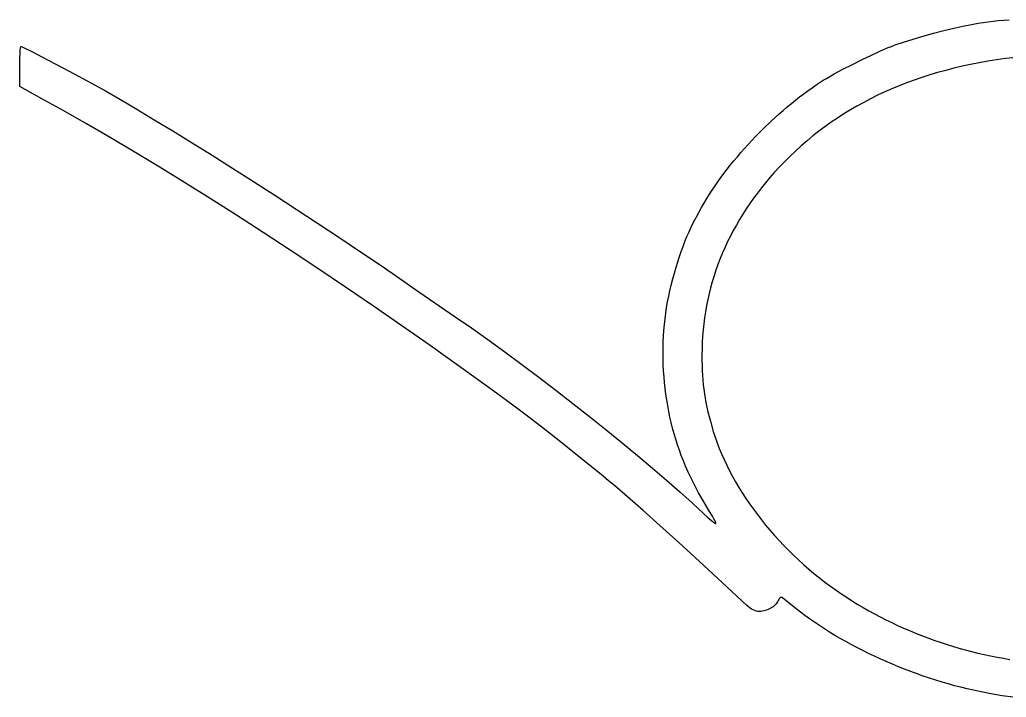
# Model space of a CAD drawing. Extents: x 45 to 6096, y -5796 to 395.
# Drawn here: x 95 to 2196, y -2133 to -691 of the extents above; entities that cross this region are included whole.
import ezdxf

# ---------------------------------------------------------------- set-up
doc = ezdxf.new("R2010")
doc.units = 0

msp = doc.modelspace()

# ---------------------------------------------------------------- linework, layer by layer
at = {"layer": 'Layer 1'}
for p, q in [((2167.939967, -693.631853), (2178.913004, -692.474363)), ((2178.913004, -692.474363), (2190.086613, -691.46919)), ((2190.086613, -691.46919), (2201.516024, -690.612845)), ((2040.991979, -719.130291), (2063.012345, -713.340721)), ((2063.012345, -713.340721), (2084.028136, -708.211574)), ((2084.028136, -708.211574), (2103.2208, -703.97074)), ((2103.2208, -703.97074), (2124.94891, -699.854726)), ((2124.94891, -699.854726), (2135.671973, -698.053095)), ((2135.671973, -698.053095), (2146.374683, -696.417731)), ((2146.374683, -696.417731), (2157.11227, -694.945146)), ((2157.11227, -694.945146), (2167.939967, -693.631853)), ((1977.088936, -738.182609), (1997.211723, -731.779127)), ((1997.211723, -731.779127), (2018.785588, -725.35239)), ((2018.785588, -725.35239), (2040.991979, -719.130291)), ((95.827549, -760.129203), (96.235276, -754.910916)), ((96.235276, -754.910916), (96.708116, -750.976273)), ((96.708116, -750.976273), (97.236768, -748.492703)), ((97.236768, -748.492703), (97.519117, -747.847394)), ((97.519117, -747.847394), (97.81193, -747.62764)), ((97.81193, -747.62764), (99.939998, -748.378854)), ((99.939998, -748.378854), (104.641745, -750.530562)), ((104.641745, -750.530562), (120.601231, -758.423876)), ((1927.633084, -757.151229), (1944.4708, -750.00824)), ((1944.4708, -750.00824), (1951.416107, -747.245715)), ((1951.416107, -747.245715), (1959.235778, -744.334944)), ((1959.235778, -744.334944), (1977.088936, -738.182609)), ((95.0338, -790.49014), (95.244639, -773.746976)), ((95.244639, -773.746976), (95.827549, -760.129203)), ((120.601231, -758.423876), (143.360293, -770.0844)), ((143.360293, -770.0844), (170.588836, -784.288953)), ((1867.874113, -785.677403), (1888.451082, -775.436944)), ((1888.451082, -775.436944), (1908.665292, -765.777842)), ((1908.665292, -765.777842), (1927.633084, -757.151229)), ((2174.66725, -775.80523), (2156.007755, -778.849286)), ((2184.11533, -774.425565), (2174.66725, -775.80523)), ((2194.330233, -773.120896), (2184.11533, -774.425565)), ((2216.332645, -770.776077), (2194.330233, -773.120896)), ((95.0338, -832.95574), (95.0338, -790.49014)), ((170.588836, -784.288953), (199.956766, -799.814354)), ((1829.166527, -806.097857), (1847.818041, -796.048085)), ((1847.818041, -796.048085), (1867.874113, -785.677403)), ((2083.955373, -793.869804), (2066.583954, -798.337824)), ((2101.582518, -789.687303), (2083.955373, -793.869804)), ((2119.466333, -785.789959), (2101.582518, -789.687303)), ((2137.607764, -782.177407), (2119.466333, -785.789959)), ((2156.007755, -778.849286), (2137.607764, -782.177407)), ((199.956766, -799.814354), (229.133989, -815.437423)), ((229.133989, -815.437423), (255.790408, -829.934978)), ((1805.755801, -819.583956), (1812.803227, -815.375587)), ((1812.803227, -815.375587), (1829.166527, -806.097857)), ((1999.636646, -819.072369), (1983.529687, -824.973439)), ((2015.994607, -813.458637), (1999.636646, -819.072369)), ((2032.604516, -808.131877), (2015.994607, -813.458637)), ((2049.467316, -803.091727), (2032.604516, -808.131877)), ((2066.583954, -798.337824), (2049.467316, -803.091727)), ((141.8651, -858.75264), (95.0338, -832.95574)), ((255.790408, -829.934978), (277.59593, -842.08384)), ((1773.202633, -841.637837), (1782.014897, -835.348152)), ((1782.014897, -835.348152), (1790.820763, -829.276037)), ((1790.820763, -829.276037), (1799.6118, -823.43014)), ((1799.6118, -823.43014), (1805.755801, -819.583956)), ((1952.065, -837.639042), (1936.705383, -844.404301)), ((1967.672787, -831.162209), (1952.065, -837.639042)), ((1983.529687, -824.973439), (1967.672787, -831.162209)), ((165.175646, -871.565749), (141.8651, -858.75264)), ((277.59593, -842.08384), (309.645096, -860.566442)), ((309.645096, -860.566442), (344.419071, -881.058224)), ((1746.811743, -861.725835), (1755.592626, -854.835326)), ((1755.592626, -854.835326), (1764.392399, -848.136444)), ((1764.392399, -848.136444), (1773.202633, -841.637837)), ((1906.726875, -858.801555), (1892.106096, -866.434276)), ((1921.592989, -851.458351), (1906.726875, -858.801555)), ((1936.705383, -844.404301), (1921.592989, -851.458351)), ((188.888422, -884.773598), (165.175646, -871.565749)), ((344.419071, -881.058224), (381.610319, -903.363847)), ((1720.66674, -883.460653), (1729.34037, -876.047146)), ((1729.34037, -876.047146), (1738.058182, -868.799325)), ((1738.058182, -868.799325), (1746.811743, -861.725835)), ((1877.729707, -874.356877), (1863.596764, -882.569721)), ((1892.106096, -866.434276), (1877.729707, -874.356877)), ((237.473864, -912.34329), (188.888422, -884.773598)), ((1694.995229, -906.608808), (1703.485739, -898.750131)), ((1703.485739, -898.750131), (1712.045719, -891.031197)), ((1712.045719, -891.031197), (1720.66674, -883.460653)), ((1836.057437, -899.867596), (1822.649163, -908.953352)), ((1849.706322, -891.073173), (1836.057437, -899.867596)), ((1863.596764, -882.569721), (1849.706322, -891.073173)), ((287.527826, -941.401255), (237.473864, -912.34329)), ((381.610319, -903.363847), (420.911305, -927.287974)), ((1661.896488, -939.26799), (1678.256338, -922.710799)), ((1678.256338, -922.710799), (1694.995229, -906.608808)), ((1809.480556, -918.330806), (1796.550672, -928.000321)), ((1822.649163, -908.953352), (1809.480556, -918.330806)), ((338.956709, -971.887031), (287.527826, -941.401255)), ((420.911305, -927.287974), (462.014494, -952.635267)), ((1645.983115, -956.211201), (1661.896488, -939.26799)), ((1783.858565, -937.962259), (1771.403292, -948.216985)), ((1796.550672, -928.000321), (1783.858565, -937.962259)), ((462.014494, -952.635267), (504.612352, -979.210389)), ((1630.58366, -973.471253), (1645.983115, -956.211201)), ((1759.183908, -958.764862), (1747.199467, -969.606254)), ((1771.403292, -948.216985), (1759.183908, -958.764862)), ((391.666915, -1003.740156), (338.956709, -971.887031)), ((504.612352, -979.210389), (548.397342, -1006.818001)), ((1615.765563, -990.978966), (1623.097727, -982.198476)), ((1623.097727, -982.198476), (1630.58366, -973.471253)), ((1735.449025, -980.741523), (1723.931638, -992.171033)), ((1747.199467, -969.606254), (1735.449025, -980.741523)), ((445.564844, -1036.900169), (391.666915, -1003.740156)), ((548.397342, -1006.818001), (593.06193, -1035.262765)), ((1601.596261, -1008.665159), (1608.595597, -999.804076)), ((1608.595597, -999.804076), (1615.765563, -990.978966)), ((1712.646362, -1003.895148), (1701.59225, -1015.91423)), ((1723.931638, -992.171033), (1712.646362, -1003.895148)), ((1581.706325, -1035.377769), (1588.143195, -1026.460653)), ((1588.143195, -1026.460653), (1594.775983, -1017.553567)), ((1594.775983, -1017.553567), (1601.596261, -1008.665159)), ((1692.211526, -1026.643616), (1683.11974, -1037.474233)), ((1701.59225, -1015.91423), (1692.211526, -1026.643616)), ((500.556897, -1071.306609), (445.564844, -1036.900169)), ((593.06193, -1035.262765), (638.29858, -1064.349344)), ((1569.45406, -1053.207501), (1575.473803, -1044.296267)), ((1575.473803, -1044.296267), (1581.706325, -1035.377769)), ((1674.317474, -1048.404993), (1665.805309, -1059.434804)), ((1683.11974, -1037.474233), (1674.317474, -1048.404993)), ((638.29858, -1064.349344), (683.799758, -1093.882401)), ((1552.7558, -1079.81114), (1558.086628, -1070.973585)), ((1558.086628, -1070.973585), (1563.655525, -1062.102823)), ((1563.655525, -1062.102823), (1569.45406, -1053.207501)), ((1657.583826, -1070.562577), (1649.653606, -1081.787221)), ((1665.805309, -1059.434804), (1657.583826, -1070.562577)), ((556.549475, -1106.899015), (500.556897, -1071.306609)), ((1540.66973, -1101.15337), (1546.538358, -1090.60638)), ((1546.538358, -1090.60638), (1552.7558, -1079.81114)), ((1649.653606, -1081.787221), (1642.015231, -1093.107646)), ((613.448979, -1143.616924), (556.549475, -1106.899015)), ((683.799758, -1093.882401), (729.257928, -1123.666596)), ((1529.8859, -1121.737473), (1535.126662, -1111.510828)), ((1535.126662, -1111.510828), (1540.66973, -1101.15337)), ((1634.669281, -1104.522761), (1627.616339, -1116.031477)), ((1642.015231, -1093.107646), (1634.669281, -1104.522761)), ((729.257928, -1123.666596), (774.365555, -1153.506593)), ((1520.218276, -1142.033194), (1524.924189, -1131.892022)), ((1524.924189, -1131.892022), (1529.8859, -1121.737473)), ((1620.856984, -1127.632704), (1614.391798, -1139.325351)), ((1627.616339, -1116.031477), (1620.856984, -1127.632704)), ((671.161809, -1181.399876), (613.448979, -1143.616924)), ((774.365555, -1153.506593), (818.815104, -1183.207054)), ((1511.480825, -1162.510278), (1515.744906, -1152.219706)), ((1515.744906, -1152.219706), (1520.218276, -1142.033194)), ((1608.221363, -1151.108328), (1602.34626, -1162.980544)), ((1614.391798, -1139.325351), (1608.221363, -1151.108328)), ((1503.487515, -1183.638469), (1507.402779, -1172.963626)), ((1507.402779, -1172.963626), (1511.480825, -1162.510278)), ((1596.767069, -1174.94091), (1591.484372, -1186.988336)), ((1602.34626, -1162.980544), (1596.767069, -1174.94091)), ((729.594367, -1220.187409), (671.161809, -1181.399876)), ((818.815104, -1183.207054), (862.299039, -1212.57264)), ((1496.052313, -1205.887513), (1499.711777, -1194.593526)), ((1499.711777, -1194.593526), (1503.487515, -1183.638469)), ((1591.484372, -1186.988336), (1586.49875, -1199.12173)), ((862.299039, -1212.57264), (904.509826, -1241.408015)), ((1488.989185, -1229.727155), (1492.485867, -1217.579151)), ((1492.485867, -1217.579151), (1496.052313, -1205.887513)), ((1581.810784, -1211.340003), (1577.421056, -1223.642065)), ((1586.49875, -1199.12173), (1581.810784, -1211.340003)), ((788.653053, -1259.919062), (729.594367, -1220.187409)), ((1485.539014, -1242.390246), (1488.989185, -1229.727155)), ((1573.330147, -1236.026826), (1569.538637, -1248.493195)), ((1577.421056, -1223.642065), (1573.330147, -1236.026826)), ((848.244269, -1300.534373), (788.653053, -1259.919062)), ((904.509826, -1241.408015), (945.13993, -1269.51784)), ((1479.33312, -1267.361197), (1482.1121, -1255.62714)), ((1482.1121, -1255.62714), (1485.539014, -1242.390246)), ((1569.538637, -1248.493195), (1566.047108, -1261.040082)), ((945.13993, -1269.51784), (1022.53053, -1322.69904)), ((1474.512613, -1291.112135), (1476.800127, -1279.19212)), ((1476.800127, -1279.19212), (1479.33312, -1267.361197)), ((1562.856141, -1273.666397), (1559.966318, -1286.371049)), ((1566.047108, -1261.040082), (1562.856141, -1273.666397)), ((908.274414, -1341.97288), (848.244269, -1300.534373)), ((1472.470069, -1303.113466), (1474.512613, -1291.112135)), ((1557.378219, -1299.152949), (1555.092425, -1312.011006)), ((1559.966318, -1286.371049), (1557.378219, -1299.152949)), ((1022.53053, -1322.69904), (1056.756191, -1346.542542)), ((1469.117858, -1327.328973), (1470.671987, -1315.188337)), ((1470.671987, -1315.188337), (1472.470069, -1303.113466)), ((1555.092425, -1312.011006), (1553.109519, -1324.94413)), ((968.649891, -1384.174123), (908.274414, -1341.97288)), ((1466.739423, -1351.776437), (1467.807173, -1339.527598)), ((1467.807173, -1339.527598), (1469.117858, -1327.328973)), ((1551.430081, -1337.951231), (1550.054691, -1351.031218)), ((1553.109519, -1324.94413), (1551.430081, -1337.951231)), ((1056.756191, -1346.542542), (1091.864956, -1371.520851)), ((1465.330696, -1376.393652), (1465.914101, -1364.067713)), ((1465.914101, -1364.067713), (1466.739423, -1351.776437)), ((1548.983933, -1364.183002), (1548.218385, -1377.405492)), ((1550.054691, -1351.031218), (1548.983933, -1364.183002)), ((1029.2771, -1427.07764), (968.649891, -1384.174123)), ((1091.864956, -1371.520851), (1127.633, -1397.457235)), ((1464.988701, -1388.746478), (1465.330696, -1376.393652)), ((1548.218385, -1377.405492), (1547.758631, -1390.697598)), ((1127.633, -1397.457235), (1163.836499, -1424.174962)), ((1464.887606, -1401.118415), (1464.988701, -1388.746478)), ((1465.026904, -1413.501688), (1464.887606, -1401.118415)), ((1547.758631, -1390.697598), (1547.60525, -1404.05823)), ((1547.60525, -1404.05823), (1547.676563, -1415.687465)), ((1072.217772, -1457.782101), (1029.2771, -1427.07764)), ((1163.836499, -1424.174962), (1200.251626, -1451.4973)), ((1465.406085, -1425.888521), (1465.026904, -1413.501688)), ((1466.024641, -1438.271139), (1465.406085, -1425.888521)), ((1547.676563, -1415.687465), (1547.896705, -1426.808015)), ((1547.896705, -1426.808015), (1548.274976, -1437.487899)), ((1466.882063, -1450.641765), (1466.024641, -1438.271139)), ((1548.274976, -1437.487899), (1548.820679, -1447.795136)), ((1548.820679, -1447.795136), (1549.543116, -1457.797744)), ((1110.270413, -1485.337828), (1072.217772, -1457.782101)), ((1200.251626, -1451.4973), (1236.654557, -1479.247519)), ((1467.977842, -1462.992625), (1466.882063, -1450.641765)), ((1469.311469, -1475.315942), (1467.977842, -1462.992625)), ((1549.543116, -1457.797744), (1550.451588, -1467.563742)), ((1550.451588, -1467.563742), (1551.555397, -1477.161147)), ((1145.244209, -1511.13546), (1110.270413, -1485.337828)), ((1236.654557, -1479.247519), (1272.821467, -1507.248884)), ((1470.882437, -1487.603942), (1469.311469, -1475.315942)), ((1472.690236, -1499.848849), (1470.882437, -1487.603942)), ((1551.555397, -1477.161147), (1552.863845, -1486.65798)), ((1552.863845, -1486.65798), (1554.386234, -1496.122258)), ((1178.94835, -1536.56564), (1145.244209, -1511.13546)), ((1272.821467, -1507.248884), (1308.52853, -1535.324665)), ((1474.734357, -1512.042887), (1472.690236, -1499.848849)), ((1477.014293, -1524.17828), (1474.734357, -1512.042887)), ((1554.386234, -1496.122258), (1556.131865, -1505.622)), ((1556.131865, -1505.622), (1558.110041, -1515.225224)), ((1479.529533, -1536.247253), (1477.014293, -1524.17828)), ((1558.110041, -1515.225224), (1560.330063, -1524.999949)), ((1560.330063, -1524.999949), (1562.801233, -1535.014193)), ((1213.192022, -1563.019007), (1178.94835, -1536.56564)), ((1308.52853, -1535.324665), (1343.551921, -1563.29813)), ((1482.27957, -1548.242031), (1479.529533, -1536.247253)), ((1485.263895, -1560.154837), (1482.27957, -1548.242031)), ((1562.801233, -1535.014193), (1565.532853, -1545.335976)), ((1565.532853, -1545.335976), (1571.81465, -1567.17423)), ((1249.784413, -1591.886203), (1213.192022, -1563.019007)), ((1343.551921, -1563.29813), (1377.667815, -1590.992546)), ((1488.481999, -1571.977897), (1485.263895, -1560.154837)), ((1491.933374, -1583.703434), (1488.481999, -1571.977897)), ((1571.81465, -1567.17423), (1575.685366, -1579.092929)), ((1290.534709, -1624.557867), (1249.784413, -1591.886203)), ((1377.667815, -1590.992546), (1410.652387, -1618.231182)), ((1495.61751, -1595.323673), (1491.933374, -1583.703434)), ((1499.5339, -1606.830839), (1495.61751, -1595.323673)), ((1575.685366, -1579.092929), (1579.925973, -1591.03052)), ((1579.925973, -1591.03052), (1584.529639, -1602.977992)), ((1503.682034, -1618.217156), (1499.5339, -1606.830839)), ((1584.529639, -1602.977992), (1589.489533, -1614.926334)), ((1589.489533, -1614.926334), (1594.798825, -1626.866534)), ((1337.2521, -1662.42464), (1290.534709, -1624.557867)), ((1410.652387, -1618.231182), (1442.281811, -1644.837306)), ((1508.061403, -1629.474848), (1503.682034, -1618.217156)), ((1512.6715, -1640.59614), (1508.061403, -1629.474848)), ((1594.798825, -1626.866534), (1600.450684, -1638.789583)), ((1442.281811, -1644.837306), (1472.332263, -1670.634185)), ((1518.480442, -1653.371197), (1512.6715, -1640.59614)), ((1525.284677, -1667.490392), (1518.480442, -1653.371197)), ((1600.450684, -1638.789583), (1606.438279, -1650.68647)), ((1606.438279, -1650.68647), (1612.754778, -1662.548183)), ((1348.650184, -1671.748342), (1337.2521, -1662.42464)), ((1361.110401, -1682.152785), (1348.650184, -1671.748342)), ((1472.332263, -1670.634185), (1500.579917, -1695.445089)), ((1532.777245, -1682.363057), (1525.284677, -1667.490392)), ((1612.754778, -1662.548183), (1619.393351, -1674.365712)), ((1619.393351, -1674.365712), (1626.347167, -1686.130047)), ((1389.187006, -1706.173671), (1361.110401, -1682.152785)), ((1500.579917, -1695.445089), (1526.800947, -1719.093284)), ((1540.651188, -1697.398528), (1532.777245, -1682.363057)), ((1548.599544, -1712.006137), (1540.651188, -1697.398528)), ((1626.347167, -1686.130047), (1633.609394, -1697.832175)), ((1633.609394, -1697.832175), (1641.173203, -1709.463087)), ((1421.421471, -1734.426855), (1389.187006, -1706.173671)), ((1526.800947, -1719.093284), (1550.77153, -1741.40204)), ((1556.315355, -1725.59522), (1548.599544, -1712.006137)), ((1641.173203, -1709.463087), (1649.031761, -1721.013772)), ((1649.031761, -1721.013772), (1657.178238, -1732.475219)), ((1457.75335, -1766.85189), (1421.421471, -1734.426855)), ((1550.77153, -1741.40204), (1560.451538, -1750.449563)), ((1563.49166, -1737.575109), (1556.315355, -1725.59522)), ((1569.8215, -1747.35514), (1563.49166, -1737.575109)), ((1657.178238, -1732.475219), (1665.605803, -1743.838417)), ((1560.451538, -1750.449563), (1568.680493, -1757.525103)), ((1568.680493, -1757.525103), (1571.983394, -1760.125715)), ((1573.287958, -1752.849381), (1569.8215, -1747.35514)), ((1571.983394, -1760.125715), (1574.602616, -1761.996135)), ((1575.824239, -1757.673894), (1573.287958, -1752.849381)), ((1574.602616, -1761.996135), (1576.431185, -1763.057299)), ((1576.685427, -1759.672221), (1575.824239, -1757.673894)), ((1576.431185, -1763.057299), (1577.015546, -1763.259701)), ((1577.244308, -1761.30778), (1576.685427, -1759.672221)), ((1577.015546, -1763.259701), (1577.36213, -1763.23014)), ((1577.477627, -1762.515457), (1577.244308, -1761.30778)), ((1577.36213, -1763.23014), (1577.477627, -1762.515457)), ((1665.605803, -1743.838417), (1674.307625, -1755.094355)), ((1674.307625, -1755.094355), (1683.276873, -1766.234023)), ((1498.122198, -1803.388331), (1457.75335, -1766.85189)), ((1683.276873, -1766.234023), (1692.506716, -1777.248409)), ((1692.506716, -1777.248409), (1701.990323, -1788.128503)), ((1542.467569, -1843.975734), (1498.122198, -1803.388331)), ((1701.990323, -1788.128503), (1711.720863, -1798.865294)), ((1711.720863, -1798.865294), (1721.691505, -1809.449772)), ((1721.691505, -1809.449772), (1731.895418, -1819.872925)), ((1731.895418, -1819.872925), (1742.325772, -1830.125743)), ((1590.729018, -1888.553652), (1542.467569, -1843.975734)), ((1742.325772, -1830.125743), (1752.975734, -1840.199214)), ((1752.975734, -1840.199214), (1763.838475, -1850.084329)), ((1763.838475, -1850.084329), (1774.907163, -1859.772076)), ((1774.907163, -1859.772076), (1786.174968, -1869.253444)), ((1786.174968, -1869.253444), (1797.635057, -1878.519423)), ((1642.8461, -1937.06164), (1590.729018, -1888.553652)), ((1797.635057, -1878.519423), (1809.280601, -1887.561002)), ((1809.280601, -1887.561002), (1821.104769, -1896.36917)), ((1821.104769, -1896.36917), (1833.100729, -1904.934916)), ((1833.100729, -1904.934916), (1845.26165, -1913.24923)), ((1707.284053, -1931.775118), (1705.583964, -1933.980025)), ((1708.735321, -1929.491147), (1707.284053, -1931.775118)), ((1709.918, -1927.13974), (1708.735321, -1929.491147)), ((1711.092347, -1924.849184), (1709.918, -1927.13974)), ((1712.243439, -1923.028366), (1711.092347, -1924.849184)), ((1713.385229, -1921.663334), (1712.243439, -1923.028366)), ((1714.53167, -1920.740135), (1713.385229, -1921.663334)), ((1715.696715, -1920.244817), (1714.53167, -1920.740135)), ((1716.894316, -1920.163427), (1715.696715, -1920.244817)), ((1718.138427, -1920.482012), (1716.894316, -1920.163427)), ((1719.443, -1921.18662), (1718.138427, -1920.482012)), ((1723.070661, -1924.336851), (1719.443, -1921.18662)), ((1729.712113, -1929.719495), (1723.070661, -1924.336851)), ((1748.018, -1944.20542), (1729.712113, -1929.719495)), ((1845.26165, -1913.24923), (1856.506511, -1920.682186)), ((1856.506511, -1920.682186), (1867.913286, -1927.948143)), ((1867.913286, -1927.948143), (1879.476452, -1935.045213)), ((1646.479994, -1940.245175), (1642.8461, -1937.06164)), ((1649.965057, -1942.958969), (1646.479994, -1940.245175)), ((1653.338495, -1945.216975), (1649.965057, -1942.958969)), ((1656.637518, -1947.033146), (1653.338495, -1945.216975)), ((1659.899331, -1948.421435), (1656.637518, -1947.033146)), ((1663.161145, -1949.395795), (1659.899331, -1948.421435)), ((1666.460165, -1949.970179), (1663.161145, -1949.395795)), ((1669.8336, -1950.15854), (1666.460165, -1949.970179)), ((1672.969657, -1950.039554), (1669.8336, -1950.15854)), ((1676.113852, -1949.690349), (1672.969657, -1950.039554)), ((1679.246418, -1949.122552), (1676.113852, -1949.690349)), ((1682.34759, -1948.34779), (1679.246418, -1949.122552)), ((1685.3976, -1947.37769), (1682.34759, -1948.34779)), ((1688.376684, -1946.223881), (1685.3976, -1947.37769)), ((1691.265075, -1944.897988), (1688.376684, -1946.223881)), ((1694.043006, -1943.41164), (1691.265075, -1944.897988)), ((1696.690713, -1941.776464), (1694.043006, -1943.41164)), ((1699.188428, -1940.004087), (1696.690713, -1941.776464)), ((1701.516385, -1938.106136), (1699.188428, -1940.004087)), ((1703.65482, -1936.09424), (1701.516385, -1938.106136)), ((1705.583964, -1933.980025), (1703.65482, -1936.09424)), ((1757.364269, -1951.578463), (1748.018, -1944.20542)), ((1767.014879, -1958.885667), (1757.364269, -1951.578463)), ((1879.476452, -1935.045213), (1891.190486, -1941.971507)), ((1891.190486, -1941.971507), (1903.049865, -1948.725134)), ((1903.049865, -1948.725134), (1915.049065, -1955.304207)), ((1776.957914, -1966.121657), (1767.014879, -1958.885667)), ((1787.181455, -1973.281054), (1776.957914, -1966.121657)), ((1797.673585, -1980.358481), (1787.181455, -1973.281054)), ((1915.049065, -1955.304207), (1927.182564, -1961.706835)), ((1927.182564, -1961.706835), (1939.444837, -1967.93113)), ((1939.444837, -1967.93113), (1951.830363, -1973.975202)), ((1951.830363, -1973.975202), (1964.333618, -1979.837163)), ((1808.422385, -1987.348559), (1797.673585, -1980.358481)), ((1819.415939, -1994.245912), (1808.422385, -1987.348559)), ((1830.642328, -2001.045162), (1819.415939, -1994.245912)), ((1964.333618, -1979.837163), (1976.949078, -1985.515122)), ((1976.949078, -1985.515122), (1989.67122, -1991.007191)), ((1989.67122, -1991.007191), (2002.494522, -1996.31148)), ((1842.089635, -2007.740931), (1830.642328, -2001.045162)), ((1853.745941, -2014.327842), (1842.089635, -2007.740931)), ((1865.599329, -2020.800516), (1853.745941, -2014.327842)), ((2002.494522, -1996.31148), (2015.41346, -2001.426101)), ((2015.41346, -2001.426101), (2028.42251, -2006.349164)), ((2028.42251, -2006.349164), (2041.51615, -2011.07878)), ((2041.51615, -2011.07878), (2054.688856, -2015.613059)), ((2054.688856, -2015.613059), (2067.935106, -2019.950113)), ((1877.637881, -2027.153577), (1865.599329, -2020.800516)), ((1889.849679, -2033.381647), (1877.637881, -2027.153577)), ((1902.222806, -2039.479348), (1889.849679, -2033.381647)), ((2067.935106, -2019.950113), (2081.249376, -2024.088053)), ((2081.249376, -2024.088053), (2094.626142, -2028.024988)), ((2094.626142, -2028.024988), (2108.059882, -2031.75903)), ((2108.059882, -2031.75903), (2121.545073, -2035.28829)), ((2121.545073, -2035.28829), (2135.076191, -2038.610878)), ((1914.745344, -2045.441302), (1902.222806, -2039.479348)), ((1927.405375, -2051.262133), (1914.745344, -2045.441302)), ((1940.190981, -2056.936461), (1927.405375, -2051.262133)), ((1953.090244, -2062.458911), (1940.190981, -2056.936461)), ((2135.076191, -2038.610878), (2148.647712, -2041.724905)), ((2148.647712, -2041.724905), (2162.254115, -2044.628482)), ((2162.254115, -2044.628482), (2175.889876, -2047.31972)), ((2175.889876, -2047.31972), (2189.54947, -2049.79673)), ((2189.54947, -2049.79673), (2203.227377, -2052.057622)), ((1966.091247, -2067.824103), (1953.090244, -2062.458911)), ((1979.182072, -2073.026661), (1966.091247, -2067.824103)), ((1992.350801, -2078.061207), (1979.182072, -2073.026661)), ((2005.585516, -2082.922363), (1992.350801, -2078.061207)), ((2018.8743, -2087.604752), (2005.585516, -2082.922363)), ((2032.205234, -2092.102997), (2018.8743, -2087.604752)), ((2045.566402, -2096.411718), (2032.205234, -2092.102997)), ((2058.945884, -2100.52554), (2045.566402, -2096.411718)), ((2072.331764, -2104.439083), (2058.945884, -2100.52554)), ((2085.712123, -2108.146972), (2072.331764, -2104.439083)), ((2099.075044, -2111.643827), (2085.712123, -2108.146972)), ((2112.408609, -2114.924272), (2099.075044, -2111.643827)), ((2125.7009, -2117.982929), (2112.408609, -2114.924272)), ((2138.94, -2120.81442), (2125.7009, -2117.982929)), ((2162.896762, -2125.418781), (2138.94, -2120.81442)), ((2186.715178, -2129.409228), (2162.896762, -2125.418781)), ((2210.424313, -2132.785759), (2186.715178, -2129.409228))]:
    msp.add_line(p, q, dxfattribs=at)

doc.saveas('drawing.dxf')
